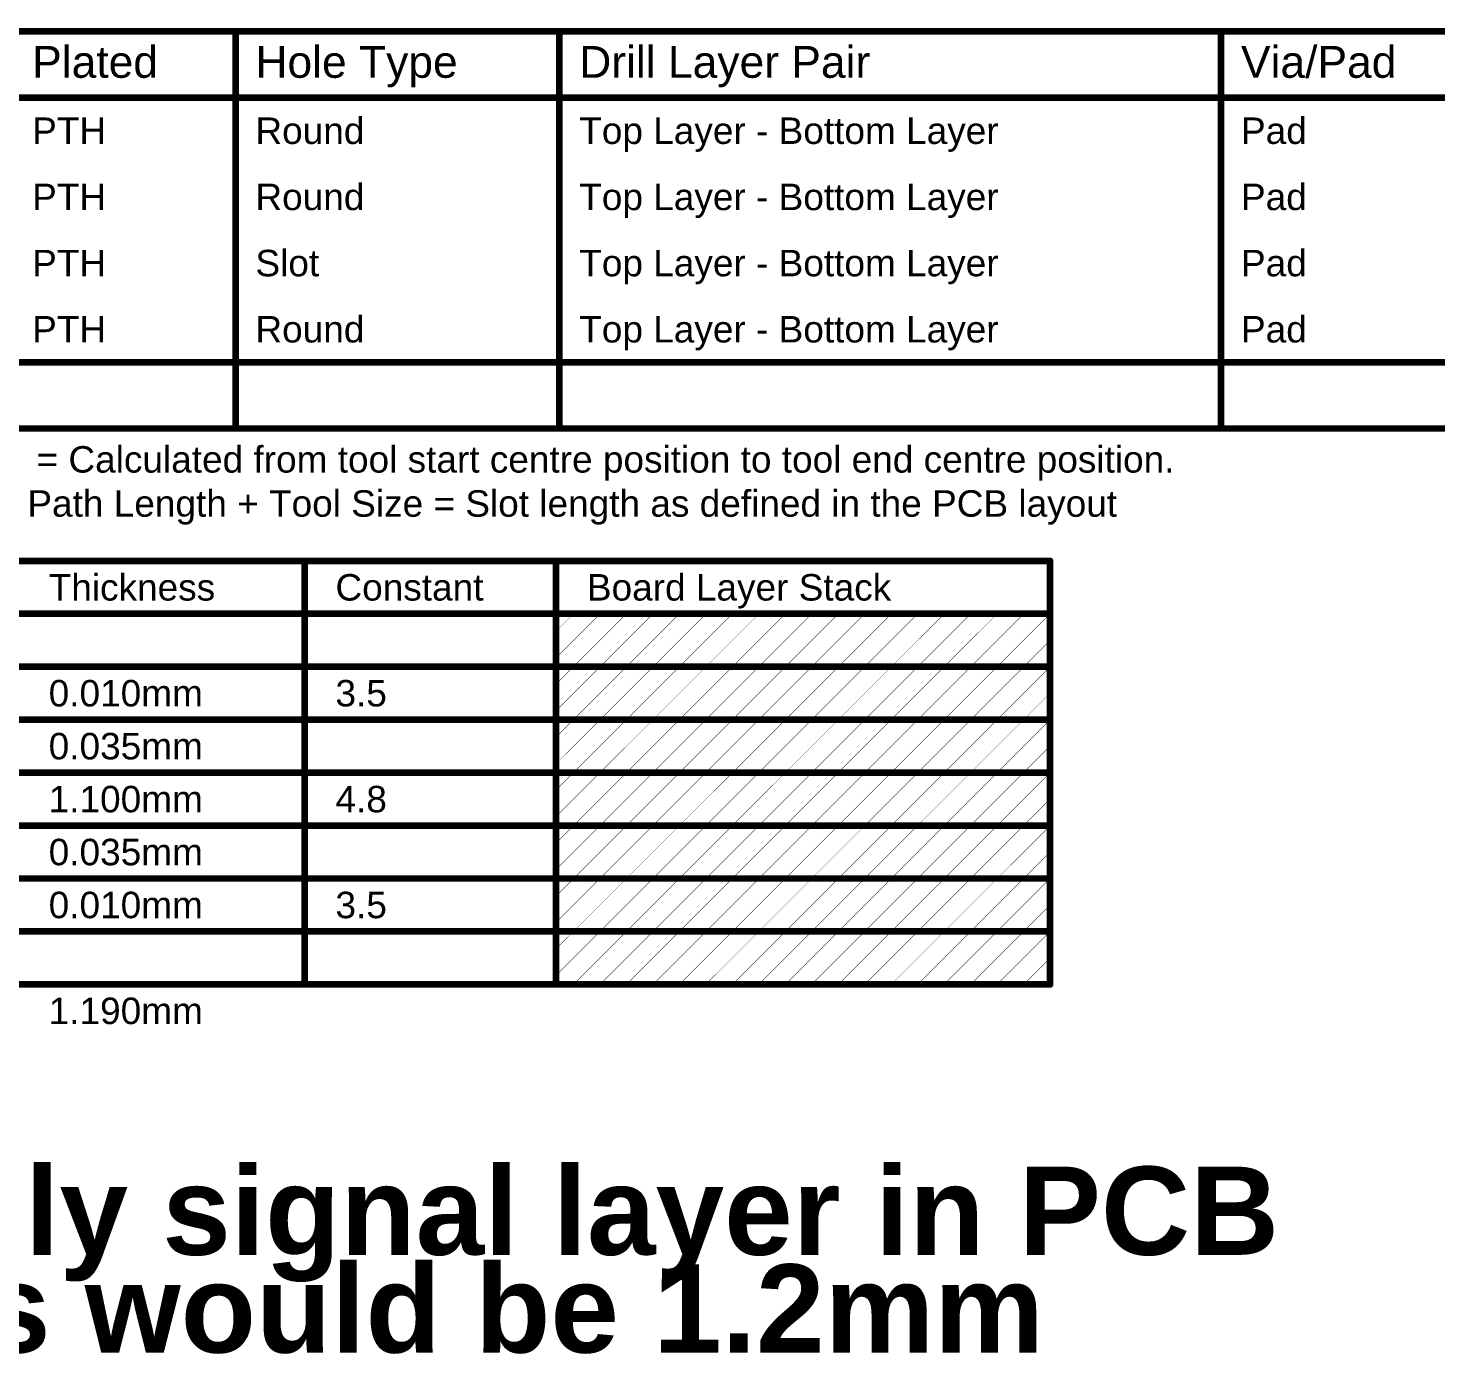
# Model space of a CAD drawing. Header units: inches. Extents: x 0 to 446, y -21 to 70.
# Drawn here: x 162 to 243, y -20.7 to 55.7 of the extents above; entities that cross this region are included whole.
import ezdxf

# ---------------------------------------------------------------- set-up
doc = ezdxf.new("R2010")
doc.units = ezdxf.units.IN
for name, color, linetype in [('Deimensions', 6, 'Continuous'), ('Drill Drawing', 1, 'Continuous'), ('Fabrication', 76, 'Continuous')]:
    doc.layers.add(name, color=color, linetype=linetype)
doc.styles.add('Arial', font='', dxfattribs={"height": 0.2})
doc.styles.add('Arial_Bold', font='', dxfattribs={"height": 0.2})
doc.styles.get('Arial').set_extended_font_data('Arial')
doc.styles.get('Arial_Bold').set_extended_font_data('Arial', bold=True)

msp = doc.modelspace()

# ---------------------------------------------------------------- linework, layer by layer
at = {"layer": 'Deimensions'}
for points, const_width in [([(201.025, 13.443, 1), (201.019, 13.443, 1)], 0.00635), ([(201.017, 13.443, 1), (201.02, 13.443, 1)], 0.00317), ([(201.023, 13.443, 1), (201.027, 13.443, 1)], 0.00317), ([(201.461, 13.253, 1), (201.455, 13.253, 1)], 0.00635), ([(201.453, 13.253, 1), (201.456, 13.253, 1)], 0.00317), ([(201.46, 13.253, 1), (201.463, 13.253, 1)], 0.00317), ([(201.941, 13.253, 1), (201.935, 13.253, 1)], 0.00635), ([(201.933, 13.253, 1), (201.936, 13.253, 1)], 0.00317), ([(201.94, 13.253, 1), (201.943, 13.253, 1)], 0.00317), ([(202.071, 13.443, 1), (202.064, 13.443, 1)], 0.00635), ([(202.063, 13.443, 1), (202.066, 13.443, 1)], 0.00317), ([(202.069, 13.443, 1), (202.072, 13.443, 1)], 0.00317), ([(198.85, 12.25, 1), (198.844, 12.25, 1)], 0.00635), ([(198.842, 12.25, 1), (198.845, 12.25, 1)], 0.00317), ([(198.848, 12.25, 1), (198.852, 12.25, 1)], 0.00317), ([(199.028, 12.675, 1), (199.021, 12.675, 1)], 0.00635), ([(199.02, 12.675, 1), (199.023, 12.675, 1)], 0.00317), ([(199.028, 12.637, 1), (199.021, 12.637, 1)], 0.00635), ([(199.02, 12.637, 1), (199.023, 12.637, 1)], 0.00317), ([(199.026, 12.675, 1), (199.029, 12.675, 1)], 0.00317), ([(199.026, 12.637, 1), (199.029, 12.637, 1)], 0.00317), ([(199.053, 12.637, 1), (199.047, 12.637, 1)], 0.00635), ([(199.045, 12.637, 1), (199.048, 12.637, 1)], 0.00317), ([(199.053, 12.212, 1), (199.047, 12.212, 1)], 0.00635), ([(199.045, 12.212, 1), (199.048, 12.212, 1)], 0.00317), ([(199.052, 12.637, 1), (199.055, 12.637, 1)], 0.00317), ([(199.052, 12.212, 1), (199.055, 12.212, 1)], 0.00317), ([(199.556, 12.276, 1), (199.55, 12.276, 1)], 0.00635), ([(199.548, 12.276, 1), (199.551, 12.276, 1)], 0.00317), ([(199.555, 12.276, 1), (199.558, 12.276, 1)], 0.00317), ([(201.842, 12.276, 1), (201.836, 12.276, 1)], 0.00635), ([(201.834, 12.276, 1), (201.837, 12.276, 1)], 0.00317), ([(201.841, 12.276, 1), (201.844, 12.276, 1)], 0.00317), ([(198.85, 12.104, 1), (198.844, 12.104, 1)], 0.00635), ([(198.842, 12.104, 1), (198.845, 12.104, 1)], 0.00317), ([(198.848, 12.104, 1), (198.852, 12.104, 1)], 0.00317), ([(199.683, 11.653, 1), (199.677, 11.653, 1)], 0.00635), ([(199.675, 11.653, 1), (199.678, 11.653, 1)], 0.00317), ([(199.682, 11.653, 1), (199.685, 11.653, 1)], 0.00317), ([(201.715, 11.868, 1), (201.709, 11.868, 1)], 0.00635), ([(201.707, 11.868, 1), (201.71, 11.868, 1)], 0.00317), ([(201.715, 11.653, 1), (201.709, 11.653, 1)], 0.00635), ([(201.715, 11.653, 1), (201.709, 11.653, 1)], 0.00635), ([(201.707, 11.653, 1), (201.71, 11.653, 1)], 0.00317), ([(201.707, 11.653, 1), (201.71, 11.653, 1)], 0.00317), ([(201.714, 11.868, 1), (201.717, 11.868, 1)], 0.00317), ([(201.714, 11.653, 1), (201.717, 11.653, 1)], 0.00317), ([(201.714, 11.653, 1), (201.717, 11.653, 1)], 0.00317), ([(198.489, 10.886, 1), (198.482, 10.886, 1)], 0.00635), ([(198.481, 10.886, 1), (198.484, 10.886, 1)], 0.00317), ([(198.489, 10.856, 1), (198.482, 10.856, 1)], 0.00635), ([(198.481, 10.856, 1), (198.484, 10.856, 1)], 0.00317), ([(198.487, 10.886, 1), (198.49, 10.886, 1)], 0.00317), ([(198.487, 10.856, 1), (198.49, 10.856, 1)], 0.00317), ([(198.61, 10.886, 1), (198.604, 10.886, 1)], 0.00635), ([(198.602, 10.886, 1), (198.605, 10.886, 1)], 0.00317), ([(198.609, 10.886, 1), (198.612, 10.886, 1)], 0.00317), ([(201.025, 11.335, 1), (201.019, 11.335, 1)], 0.00635), ([(201.017, 11.335, 1), (201.02, 11.335, 1)], 0.00317), ([(201.023, 11.335, 1), (201.027, 11.335, 1)], 0.00317), ([(201.842, 11.121, 1), (201.836, 11.121, 1)], 0.00635), ([(201.834, 11.121, 1), (201.837, 11.121, 1)], 0.00317), ([(201.841, 11.121, 1), (201.844, 11.121, 1)], 0.00317)]:
    msp.add_lwpolyline(points, format="xyb", close=True, dxfattribs=dict(at, const_width=const_width))
at = {"layer": 'Drill Drawing', "const_width": 0.381}
for points in [[(105.943, 55.463), (445.496, 55.463)], [(173.921, 32.603), (173.921, 55.463)], [(192.559, 32.603), (192.559, 55.463)], [(230.648, 32.603), (230.648, 55.463)], [(105.943, 51.653), (445.496, 51.653)], [(105.943, 36.413), (445.496, 36.413)], [(105.943, 32.603), (445.496, 32.603)]]:
    msp.add_lwpolyline(points, dxfattribs=at)
at = {"layer": 'Drill Drawing', "const_width": 0.191}
for points in [[(173.825, 55.463, 1), (174.016, 55.463, 1)], [(192.464, 55.463, 1), (192.655, 55.463, 1)], [(230.553, 55.463, 1), (230.743, 55.463, 1)], [(173.825, 32.603, 1), (174.016, 32.603, 1)], [(192.464, 32.603, 1), (192.655, 32.603, 1)], [(230.553, 32.603, 1), (230.743, 32.603, 1)]]:
    msp.add_lwpolyline(points, format="xyb", close=True, dxfattribs=at)
at = {"layer": 'Fabrication'}
for points, const_width in [([(105.52, 24.983), (220.806, 24.983)], 0.381), ([(177.892, 0.599), (177.892, 24.983)], 0.381), ([(192.366, 0.599), (192.366, 24.983)], 0.381), ([(220.806, 0.599), (220.806, 24.983)], 0.381), ([(105.52, 21.935), (220.806, 21.935)], 0.381), ([(192.366, 19.403), (194.898, 21.935)], 0.0254), ([(192.366, 20.927), (193.374, 21.935)], 0.0254), ([(193.374, 18.887), (196.422, 21.935)], 0.0254), ([(194.898, 18.887), (197.946, 21.935)], 0.0254), ([(196.422, 18.887), (199.47, 21.935)], 0.0254), ([(197.946, 18.887), (200.994, 21.935)], 0.0254), ([(199.47, 18.887), (202.518, 21.935)], 0.0254), ([(200.994, 18.887), (204.042, 21.935)], 0.0254), ([(202.518, 18.887), (205.566, 21.935)], 0.0254), ([(204.042, 18.887), (207.09, 21.935)], 0.0254), ([(205.566, 18.887), (208.614, 21.935)], 0.0254), ([(207.09, 18.887), (210.138, 21.935)], 0.0254), ([(208.614, 18.887), (211.662, 21.935)], 0.0254), ([(210.138, 18.887), (213.186, 21.935)], 0.0254), ([(211.662, 18.887), (214.71, 21.935)], 0.0254), ([(213.186, 18.887), (216.234, 21.935)], 0.0254), ([(214.71, 18.887), (217.758, 21.935)], 0.0254), ([(216.234, 18.887), (219.282, 21.935)], 0.0254), ([(217.758, 18.887), (220.806, 21.935)], 0.0254), ([(219.282, 18.887), (220.806, 20.411)], 0.0254), ([(161.386, 18.887), (177.892, 18.887)], 0.381), ([(177.892, 18.887), (192.366, 18.887)], 0.381), ([(192.366, 18.887), (220.806, 18.887)], 0.381), ([(192.366, 16.355), (194.898, 18.887)], 0.0254), ([(192.366, 17.879), (193.374, 18.887)], 0.0254), ([(193.374, 15.839), (196.422, 18.887)], 0.0254), ([(194.898, 15.839), (197.946, 18.887)], 0.0254), ([(196.422, 15.839), (199.47, 18.887)], 0.0254), ([(197.946, 15.839), (200.994, 18.887)], 0.0254), ([(199.47, 15.839), (202.518, 18.887)], 0.0254), ([(200.994, 15.839), (204.042, 18.887)], 0.0254), ([(202.518, 15.839), (205.566, 18.887)], 0.0254), ([(204.042, 15.839), (207.09, 18.887)], 0.0254), ([(205.566, 15.839), (208.614, 18.887)], 0.0254), ([(207.09, 15.839), (210.138, 18.887)], 0.0254), ([(208.614, 15.839), (211.662, 18.887)], 0.0254), ([(210.138, 15.839), (213.186, 18.887)], 0.0254), ([(211.662, 15.839), (214.71, 18.887)], 0.0254), ([(213.186, 15.839), (216.234, 18.887)], 0.0254), ([(214.71, 15.839), (217.758, 18.887)], 0.0254), ([(216.234, 15.839), (219.282, 18.887)], 0.0254), ([(217.758, 15.839), (220.806, 18.887)], 0.0254), ([(219.282, 15.839), (220.806, 17.363)], 0.0254), ([(161.386, 15.839), (177.892, 15.839)], 0.381), ([(177.892, 15.839), (192.366, 15.839)], 0.381), ([(192.366, 15.839), (220.806, 15.839)], 0.381), ([(192.366, 13.307), (194.898, 15.839)], 0.0254), ([(192.366, 14.831), (193.374, 15.839)], 0.0254), ([(193.374, 12.791), (196.422, 15.839)], 0.0254), ([(194.898, 12.791), (197.946, 15.839)], 0.0254), ([(196.422, 12.791), (199.47, 15.839)], 0.0254), ([(197.946, 12.791), (200.994, 15.839)], 0.0254), ([(199.47, 12.791), (202.518, 15.839)], 0.0254), ([(200.994, 12.791), (204.042, 15.839)], 0.0254), ([(202.518, 12.791), (205.566, 15.839)], 0.0254), ([(204.042, 12.791), (207.09, 15.839)], 0.0254), ([(205.566, 12.791), (208.614, 15.839)], 0.0254), ([(207.09, 12.791), (210.138, 15.839)], 0.0254), ([(208.614, 12.791), (211.662, 15.839)], 0.0254), ([(210.138, 12.791), (213.186, 15.839)], 0.0254), ([(211.662, 12.791), (214.71, 15.839)], 0.0254), ([(213.186, 12.791), (216.234, 15.839)], 0.0254), ([(214.71, 12.791), (217.758, 15.839)], 0.0254), ([(216.234, 12.791), (219.282, 15.839)], 0.0254), ([(217.758, 12.791), (220.806, 15.839)], 0.0254), ([(219.282, 12.791), (220.806, 14.315)], 0.0254), ([(161.386, 12.791), (177.892, 12.791)], 0.381), ([(177.892, 12.791), (192.366, 12.791)], 0.381), ([(192.366, 12.791), (220.806, 12.791)], 0.381), ([(192.366, 10.259), (194.898, 12.791)], 0.0254), ([(192.366, 11.783), (193.374, 12.791)], 0.0254), ([(193.374, 9.743), (196.422, 12.791)], 0.0254), ([(194.898, 9.743), (197.946, 12.791)], 0.0254), ([(196.422, 9.743), (199.47, 12.791)], 0.0254), ([(197.946, 9.743), (200.994, 12.791)], 0.0254), ([(199.47, 9.743), (202.518, 12.791)], 0.0254), ([(200.994, 9.743), (204.042, 12.791)], 0.0254), ([(202.518, 9.743), (205.566, 12.791)], 0.0254), ([(204.042, 9.743), (207.09, 12.791)], 0.0254), ([(205.566, 9.743), (208.614, 12.791)], 0.0254), ([(207.09, 9.743), (210.138, 12.791)], 0.0254), ([(208.614, 9.743), (211.662, 12.791)], 0.0254), ([(210.138, 9.743), (213.186, 12.791)], 0.0254), ([(211.662, 9.743), (214.71, 12.791)], 0.0254), ([(213.186, 9.743), (216.234, 12.791)], 0.0254), ([(214.71, 9.743), (217.758, 12.791)], 0.0254), ([(216.234, 9.743), (219.282, 12.791)], 0.0254), ([(217.758, 9.743), (220.806, 12.791)], 0.0254), ([(219.282, 9.743), (220.806, 11.267)], 0.0254), ([(161.386, 9.743), (177.892, 9.743)], 0.381), ([(177.892, 9.743), (192.366, 9.743)], 0.381), ([(192.366, 9.743), (220.806, 9.743)], 0.381), ([(192.366, 7.211), (194.898, 9.743)], 0.0254), ([(192.366, 8.735), (193.374, 9.743)], 0.0254), ([(193.374, 6.695), (196.422, 9.743)], 0.0254), ([(194.898, 6.695), (197.946, 9.743)], 0.0254), ([(196.422, 6.695), (199.47, 9.743)], 0.0254), ([(197.946, 6.695), (200.994, 9.743)], 0.0254), ([(199.47, 6.695), (202.518, 9.743)], 0.0254), ([(200.994, 6.695), (204.042, 9.743)], 0.0254), ([(202.518, 6.695), (205.566, 9.743)], 0.0254), ([(204.042, 6.695), (207.09, 9.743)], 0.0254), ([(205.566, 6.695), (208.614, 9.743)], 0.0254), ([(207.09, 6.695), (210.138, 9.743)], 0.0254), ([(208.614, 6.695), (211.662, 9.743)], 0.0254), ([(210.138, 6.695), (213.186, 9.743)], 0.0254), ([(211.662, 6.695), (214.71, 9.743)], 0.0254), ([(213.186, 6.695), (216.234, 9.743)], 0.0254), ([(214.71, 6.695), (217.758, 9.743)], 0.0254), ([(216.234, 6.695), (219.282, 9.743)], 0.0254), ([(217.758, 6.695), (220.806, 9.743)], 0.0254), ([(219.282, 6.695), (220.806, 8.219)], 0.0254), ([(161.386, 6.695), (177.892, 6.695)], 0.381), ([(177.892, 6.695), (192.366, 6.695)], 0.381), ([(192.366, 6.695), (220.806, 6.695)], 0.381), ([(192.366, 4.163), (194.898, 6.695)], 0.0254), ([(192.366, 5.687), (193.374, 6.695)], 0.0254), ([(193.374, 3.647), (196.422, 6.695)], 0.0254), ([(194.898, 3.647), (197.946, 6.695)], 0.0254), ([(196.422, 3.647), (199.47, 6.695)], 0.0254), ([(197.946, 3.647), (200.994, 6.695)], 0.0254), ([(199.47, 3.647), (202.518, 6.695)], 0.0254), ([(200.994, 3.647), (204.042, 6.695)], 0.0254), ([(202.518, 3.647), (205.566, 6.695)], 0.0254), ([(204.042, 3.647), (207.09, 6.695)], 0.0254), ([(205.566, 3.647), (208.614, 6.695)], 0.0254), ([(207.09, 3.647), (210.138, 6.695)], 0.0254), ([(208.614, 3.647), (211.662, 6.695)], 0.0254), ([(210.138, 3.647), (213.186, 6.695)], 0.0254), ([(211.662, 3.647), (214.71, 6.695)], 0.0254), ([(213.186, 3.647), (216.234, 6.695)], 0.0254), ([(214.71, 3.647), (217.758, 6.695)], 0.0254), ([(216.234, 3.647), (219.282, 6.695)], 0.0254), ([(217.758, 3.647), (220.806, 6.695)], 0.0254), ([(219.282, 3.647), (220.806, 5.171)], 0.0254), ([(161.386, 3.647), (177.892, 3.647)], 0.381), ([(177.892, 3.647), (192.366, 3.647)], 0.381), ([(192.366, 3.647), (220.806, 3.647)], 0.381), ([(192.366, 1.115), (194.898, 3.647)], 0.0254), ([(192.366, 2.639), (193.374, 3.647)], 0.0254), ([(193.374, 0.599), (196.422, 3.647)], 0.0254), ([(194.898, 0.599), (197.946, 3.647)], 0.0254), ([(196.422, 0.599), (199.47, 3.647)], 0.0254), ([(197.946, 0.599), (200.994, 3.647)], 0.0254), ([(199.47, 0.599), (202.518, 3.647)], 0.0254), ([(200.994, 0.599), (204.042, 3.647)], 0.0254), ([(202.518, 0.599), (205.566, 3.647)], 0.0254), ([(204.042, 0.599), (207.09, 3.647)], 0.0254), ([(205.566, 0.599), (208.614, 3.647)], 0.0254), ([(207.09, 0.599), (210.138, 3.647)], 0.0254), ([(208.614, 0.599), (211.662, 3.647)], 0.0254), ([(210.138, 0.599), (213.186, 3.647)], 0.0254), ([(211.662, 0.599), (214.71, 3.647)], 0.0254), ([(213.186, 0.599), (216.234, 3.647)], 0.0254), ([(214.71, 0.599), (217.758, 3.647)], 0.0254), ([(216.234, 0.599), (219.282, 3.647)], 0.0254), ([(217.758, 0.599), (220.806, 3.647)], 0.0254), ([(219.282, 0.599), (220.806, 2.123)], 0.0254), ([(161.386, 0.599), (177.892, 0.599)], 0.381), ([(177.892, 0.599), (192.366, 0.599)], 0.381), ([(192.366, 0.599), (220.806, 0.599)], 0.381)]:
    msp.add_lwpolyline(points, dxfattribs=dict(at, const_width=const_width))
for points, const_width in [([(177.796, 24.983, 1), (177.987, 24.983, 1)], 0.191), ([(192.271, 24.983, 1), (192.461, 24.983, 1)], 0.191), ([(220.711, 24.983, 1), (220.901, 24.983, 1)], 0.191), ([(220.711, 24.983, 1), (220.901, 24.983, 1)], 0.191), ([(193.368, 21.935, 1), (193.38, 21.935, 1)], 0.0127), ([(194.892, 21.935, 1), (194.904, 21.935, 1)], 0.0127), ([(196.416, 21.935, 1), (196.428, 21.935, 1)], 0.0127), ([(197.94, 21.935, 1), (197.952, 21.935, 1)], 0.0127), ([(199.464, 21.935, 1), (199.476, 21.935, 1)], 0.0127), ([(200.988, 21.935, 1), (201, 21.935, 1)], 0.0127), ([(202.512, 21.935, 1), (202.524, 21.935, 1)], 0.0127), ([(204.036, 21.935, 1), (204.048, 21.935, 1)], 0.0127), ([(205.56, 21.935, 1), (205.572, 21.935, 1)], 0.0127), ([(207.084, 21.935, 1), (207.096, 21.935, 1)], 0.0127), ([(208.608, 21.935, 1), (208.62, 21.935, 1)], 0.0127), ([(210.132, 21.935, 1), (210.144, 21.935, 1)], 0.0127), ([(211.656, 21.935, 1), (211.668, 21.935, 1)], 0.0127), ([(213.18, 21.935, 1), (213.192, 21.935, 1)], 0.0127), ([(214.704, 21.935, 1), (214.716, 21.935, 1)], 0.0127), ([(216.228, 21.935, 1), (216.24, 21.935, 1)], 0.0127), ([(217.752, 21.935, 1), (217.764, 21.935, 1)], 0.0127), ([(219.276, 21.935, 1), (219.288, 21.935, 1)], 0.0127), ([(220.711, 21.935, 1), (220.901, 21.935, 1)], 0.191), ([(220.8, 21.935, 1), (220.812, 21.935, 1)], 0.0127), ([(192.36, 20.927, 1), (192.372, 20.927, 1)], 0.0127), ([(220.8, 20.411, 1), (220.812, 20.411, 1)], 0.0127), ([(177.796, 18.887, 1), (177.987, 18.887, 1)], 0.191), ([(177.796, 18.887, 1), (177.987, 18.887, 1)], 0.191), ([(192.271, 18.887, 1), (192.461, 18.887, 1)], 0.191), ([(192.271, 18.887, 1), (192.461, 18.887, 1)], 0.191), ([(192.36, 19.403, 1), (192.372, 19.403, 1)], 0.0127), ([(193.368, 18.887, 1), (193.38, 18.887, 1)], 0.0127), ([(193.368, 18.887, 1), (193.38, 18.887, 1)], 0.0127), ([(194.892, 18.887, 1), (194.904, 18.887, 1)], 0.0127), ([(194.892, 18.887, 1), (194.904, 18.887, 1)], 0.0127), ([(196.416, 18.887, 1), (196.428, 18.887, 1)], 0.0127), ([(196.416, 18.887, 1), (196.428, 18.887, 1)], 0.0127), ([(197.94, 18.887, 1), (197.952, 18.887, 1)], 0.0127), ([(197.94, 18.887, 1), (197.952, 18.887, 1)], 0.0127), ([(199.464, 18.887, 1), (199.476, 18.887, 1)], 0.0127), ([(199.464, 18.887, 1), (199.476, 18.887, 1)], 0.0127), ([(200.988, 18.887, 1), (201, 18.887, 1)], 0.0127), ([(200.988, 18.887, 1), (201, 18.887, 1)], 0.0127), ([(202.512, 18.887, 1), (202.524, 18.887, 1)], 0.0127), ([(202.512, 18.887, 1), (202.524, 18.887, 1)], 0.0127), ([(204.036, 18.887, 1), (204.048, 18.887, 1)], 0.0127), ([(204.036, 18.887, 1), (204.048, 18.887, 1)], 0.0127), ([(205.56, 18.887, 1), (205.572, 18.887, 1)], 0.0127), ([(205.56, 18.887, 1), (205.572, 18.887, 1)], 0.0127), ([(207.084, 18.887, 1), (207.096, 18.887, 1)], 0.0127), ([(207.084, 18.887, 1), (207.096, 18.887, 1)], 0.0127), ([(208.608, 18.887, 1), (208.62, 18.887, 1)], 0.0127), ([(208.608, 18.887, 1), (208.62, 18.887, 1)], 0.0127), ([(210.132, 18.887, 1), (210.144, 18.887, 1)], 0.0127), ([(210.132, 18.887, 1), (210.144, 18.887, 1)], 0.0127), ([(211.656, 18.887, 1), (211.668, 18.887, 1)], 0.0127), ([(211.656, 18.887, 1), (211.668, 18.887, 1)], 0.0127), ([(213.18, 18.887, 1), (213.192, 18.887, 1)], 0.0127), ([(213.18, 18.887, 1), (213.192, 18.887, 1)], 0.0127), ([(214.704, 18.887, 1), (214.716, 18.887, 1)], 0.0127), ([(214.704, 18.887, 1), (214.716, 18.887, 1)], 0.0127), ([(216.228, 18.887, 1), (216.24, 18.887, 1)], 0.0127), ([(216.228, 18.887, 1), (216.24, 18.887, 1)], 0.0127), ([(217.752, 18.887, 1), (217.764, 18.887, 1)], 0.0127), ([(217.752, 18.887, 1), (217.764, 18.887, 1)], 0.0127), ([(219.276, 18.887, 1), (219.288, 18.887, 1)], 0.0127), ([(219.276, 18.887, 1), (219.288, 18.887, 1)], 0.0127), ([(220.711, 18.887, 1), (220.901, 18.887, 1)], 0.191), ([(220.8, 18.887, 1), (220.812, 18.887, 1)], 0.0127), ([(192.36, 17.879, 1), (192.372, 17.879, 1)], 0.0127), ([(220.8, 17.363, 1), (220.812, 17.363, 1)], 0.0127), ([(192.36, 16.355, 1), (192.372, 16.355, 1)], 0.0127), ([(177.796, 15.839, 1), (177.987, 15.839, 1)], 0.191), ([(177.796, 15.839, 1), (177.987, 15.839, 1)], 0.191), ([(192.271, 15.839, 1), (192.461, 15.839, 1)], 0.191), ([(192.271, 15.839, 1), (192.461, 15.839, 1)], 0.191), ([(193.368, 15.839, 1), (193.38, 15.839, 1)], 0.0127), ([(193.368, 15.839, 1), (193.38, 15.839, 1)], 0.0127), ([(194.892, 15.839, 1), (194.904, 15.839, 1)], 0.0127), ([(194.892, 15.839, 1), (194.904, 15.839, 1)], 0.0127), ([(196.416, 15.839, 1), (196.428, 15.839, 1)], 0.0127), ([(196.416, 15.839, 1), (196.428, 15.839, 1)], 0.0127), ([(197.94, 15.839, 1), (197.952, 15.839, 1)], 0.0127), ([(197.94, 15.839, 1), (197.952, 15.839, 1)], 0.0127), ([(199.464, 15.839, 1), (199.476, 15.839, 1)], 0.0127), ([(199.464, 15.839, 1), (199.476, 15.839, 1)], 0.0127), ([(200.988, 15.839, 1), (201, 15.839, 1)], 0.0127), ([(200.988, 15.839, 1), (201, 15.839, 1)], 0.0127), ([(202.512, 15.839, 1), (202.524, 15.839, 1)], 0.0127), ([(202.512, 15.839, 1), (202.524, 15.839, 1)], 0.0127), ([(204.036, 15.839, 1), (204.048, 15.839, 1)], 0.0127), ([(204.036, 15.839, 1), (204.048, 15.839, 1)], 0.0127), ([(205.56, 15.839, 1), (205.572, 15.839, 1)], 0.0127), ([(205.56, 15.839, 1), (205.572, 15.839, 1)], 0.0127), ([(207.084, 15.839, 1), (207.096, 15.839, 1)], 0.0127), ([(207.084, 15.839, 1), (207.096, 15.839, 1)], 0.0127), ([(208.608, 15.839, 1), (208.62, 15.839, 1)], 0.0127), ([(208.608, 15.839, 1), (208.62, 15.839, 1)], 0.0127), ([(210.132, 15.839, 1), (210.144, 15.839, 1)], 0.0127), ([(210.132, 15.839, 1), (210.144, 15.839, 1)], 0.0127), ([(211.656, 15.839, 1), (211.668, 15.839, 1)], 0.0127), ([(211.656, 15.839, 1), (211.668, 15.839, 1)], 0.0127), ([(213.18, 15.839, 1), (213.192, 15.839, 1)], 0.0127), ([(213.18, 15.839, 1), (213.192, 15.839, 1)], 0.0127), ([(214.704, 15.839, 1), (214.716, 15.839, 1)], 0.0127), ([(214.704, 15.839, 1), (214.716, 15.839, 1)], 0.0127), ([(216.228, 15.839, 1), (216.24, 15.839, 1)], 0.0127), ([(216.228, 15.839, 1), (216.24, 15.839, 1)], 0.0127), ([(217.752, 15.839, 1), (217.764, 15.839, 1)], 0.0127), ([(217.752, 15.839, 1), (217.764, 15.839, 1)], 0.0127), ([(219.276, 15.839, 1), (219.288, 15.839, 1)], 0.0127), ([(219.276, 15.839, 1), (219.288, 15.839, 1)], 0.0127), ([(220.711, 15.839, 1), (220.901, 15.839, 1)], 0.191), ([(220.8, 15.839, 1), (220.812, 15.839, 1)], 0.0127), ([(192.36, 14.831, 1), (192.372, 14.831, 1)], 0.0127), ([(220.8, 14.315, 1), (220.812, 14.315, 1)], 0.0127), ([(177.796, 12.791, 1), (177.987, 12.791, 1)], 0.191), ([(177.796, 12.791, 1), (177.987, 12.791, 1)], 0.191), ([(192.271, 12.791, 1), (192.461, 12.791, 1)], 0.191), ([(192.271, 12.791, 1), (192.461, 12.791, 1)], 0.191), ([(192.36, 13.307, 1), (192.372, 13.307, 1)], 0.0127), ([(220.711, 12.791, 1), (220.901, 12.791, 1)], 0.191), ([(193.368, 12.791, 1), (193.38, 12.791, 1)], 0.0127), ([(193.368, 12.791, 1), (193.38, 12.791, 1)], 0.0127), ([(194.892, 12.791, 1), (194.904, 12.791, 1)], 0.0127), ([(194.892, 12.791, 1), (194.904, 12.791, 1)], 0.0127), ([(196.416, 12.791, 1), (196.428, 12.791, 1)], 0.0127), ([(196.416, 12.791, 1), (196.428, 12.791, 1)], 0.0127), ([(197.94, 12.791, 1), (197.952, 12.791, 1)], 0.0127), ([(197.94, 12.791, 1), (197.952, 12.791, 1)], 0.0127), ([(199.464, 12.791, 1), (199.476, 12.791, 1)], 0.0127), ([(199.464, 12.791, 1), (199.476, 12.791, 1)], 0.0127), ([(200.988, 12.791, 1), (201, 12.791, 1)], 0.0127), ([(200.988, 12.791, 1), (201, 12.791, 1)], 0.0127), ([(202.512, 12.791, 1), (202.524, 12.791, 1)], 0.0127), ([(202.512, 12.791, 1), (202.524, 12.791, 1)], 0.0127), ([(204.036, 12.791, 1), (204.048, 12.791, 1)], 0.0127), ([(204.036, 12.791, 1), (204.048, 12.791, 1)], 0.0127), ([(205.56, 12.791, 1), (205.572, 12.791, 1)], 0.0127), ([(205.56, 12.791, 1), (205.572, 12.791, 1)], 0.0127), ([(207.084, 12.791, 1), (207.096, 12.791, 1)], 0.0127), ([(207.084, 12.791, 1), (207.096, 12.791, 1)], 0.0127), ([(208.608, 12.791, 1), (208.62, 12.791, 1)], 0.0127), ([(208.608, 12.791, 1), (208.62, 12.791, 1)], 0.0127), ([(210.132, 12.791, 1), (210.144, 12.791, 1)], 0.0127), ([(210.132, 12.791, 1), (210.144, 12.791, 1)], 0.0127), ([(211.656, 12.791, 1), (211.668, 12.791, 1)], 0.0127), ([(211.656, 12.791, 1), (211.668, 12.791, 1)], 0.0127), ([(213.18, 12.791, 1), (213.192, 12.791, 1)], 0.0127), ([(213.18, 12.791, 1), (213.192, 12.791, 1)], 0.0127), ([(214.704, 12.791, 1), (214.716, 12.791, 1)], 0.0127), ([(214.704, 12.791, 1), (214.716, 12.791, 1)], 0.0127), ([(216.228, 12.791, 1), (216.24, 12.791, 1)], 0.0127), ([(216.228, 12.791, 1), (216.24, 12.791, 1)], 0.0127), ([(217.752, 12.791, 1), (217.764, 12.791, 1)], 0.0127), ([(217.752, 12.791, 1), (217.764, 12.791, 1)], 0.0127), ([(219.276, 12.791, 1), (219.288, 12.791, 1)], 0.0127), ([(219.276, 12.791, 1), (219.288, 12.791, 1)], 0.0127), ([(220.8, 12.791, 1), (220.812, 12.791, 1)], 0.0127), ([(192.36, 11.783, 1), (192.372, 11.783, 1)], 0.0127), ([(220.8, 11.267, 1), (220.812, 11.267, 1)], 0.0127), ([(177.796, 9.743, 1), (177.987, 9.743, 1)], 0.191), ([(177.796, 9.743, 1), (177.987, 9.743, 1)], 0.191), ([(192.271, 9.743, 1), (192.461, 9.743, 1)], 0.191), ([(192.271, 9.743, 1), (192.461, 9.743, 1)], 0.191), ([(192.36, 10.259, 1), (192.372, 10.259, 1)], 0.0127), ([(193.368, 9.743, 1), (193.38, 9.743, 1)], 0.0127), ([(193.368, 9.743, 1), (193.38, 9.743, 1)], 0.0127), ([(194.892, 9.743, 1), (194.904, 9.743, 1)], 0.0127), ([(194.892, 9.743, 1), (194.904, 9.743, 1)], 0.0127), ([(196.416, 9.743, 1), (196.428, 9.743, 1)], 0.0127), ([(196.416, 9.743, 1), (196.428, 9.743, 1)], 0.0127), ([(197.94, 9.743, 1), (197.952, 9.743, 1)], 0.0127), ([(197.94, 9.743, 1), (197.952, 9.743, 1)], 0.0127), ([(199.464, 9.743, 1), (199.476, 9.743, 1)], 0.0127), ([(199.464, 9.743, 1), (199.476, 9.743, 1)], 0.0127), ([(200.988, 9.743, 1), (201, 9.743, 1)], 0.0127), ([(200.988, 9.743, 1), (201, 9.743, 1)], 0.0127), ([(202.512, 9.743, 1), (202.524, 9.743, 1)], 0.0127), ([(202.512, 9.743, 1), (202.524, 9.743, 1)], 0.0127), ([(204.036, 9.743, 1), (204.048, 9.743, 1)], 0.0127), ([(204.036, 9.743, 1), (204.048, 9.743, 1)], 0.0127), ([(205.56, 9.743, 1), (205.572, 9.743, 1)], 0.0127), ([(205.56, 9.743, 1), (205.572, 9.743, 1)], 0.0127), ([(207.084, 9.743, 1), (207.096, 9.743, 1)], 0.0127), ([(207.084, 9.743, 1), (207.096, 9.743, 1)], 0.0127), ([(208.608, 9.743, 1), (208.62, 9.743, 1)], 0.0127), ([(208.608, 9.743, 1), (208.62, 9.743, 1)], 0.0127), ([(210.132, 9.743, 1), (210.144, 9.743, 1)], 0.0127), ([(210.132, 9.743, 1), (210.144, 9.743, 1)], 0.0127), ([(211.656, 9.743, 1), (211.668, 9.743, 1)], 0.0127), ([(211.656, 9.743, 1), (211.668, 9.743, 1)], 0.0127), ([(213.18, 9.743, 1), (213.192, 9.743, 1)], 0.0127), ([(213.18, 9.743, 1), (213.192, 9.743, 1)], 0.0127), ([(214.704, 9.743, 1), (214.716, 9.743, 1)], 0.0127), ([(214.704, 9.743, 1), (214.716, 9.743, 1)], 0.0127), ([(216.228, 9.743, 1), (216.24, 9.743, 1)], 0.0127), ([(216.228, 9.743, 1), (216.24, 9.743, 1)], 0.0127), ([(217.752, 9.743, 1), (217.764, 9.743, 1)], 0.0127), ([(217.752, 9.743, 1), (217.764, 9.743, 1)], 0.0127), ([(219.276, 9.743, 1), (219.288, 9.743, 1)], 0.0127), ([(219.276, 9.743, 1), (219.288, 9.743, 1)], 0.0127), ([(220.711, 9.743, 1), (220.901, 9.743, 1)], 0.191), ([(220.8, 9.743, 1), (220.812, 9.743, 1)], 0.0127), ([(192.36, 8.735, 1), (192.372, 8.735, 1)], 0.0127), ([(220.8, 8.219, 1), (220.812, 8.219, 1)], 0.0127), ([(177.796, 6.695, 1), (177.987, 6.695, 1)], 0.191), ([(177.796, 6.695, 1), (177.987, 6.695, 1)], 0.191), ([(192.271, 6.695, 1), (192.461, 6.695, 1)], 0.191), ([(192.271, 6.695, 1), (192.461, 6.695, 1)], 0.191), ([(192.36, 7.211, 1), (192.372, 7.211, 1)], 0.0127), ([(193.368, 6.695, 1), (193.38, 6.695, 1)], 0.0127), ([(193.368, 6.695, 1), (193.38, 6.695, 1)], 0.0127), ([(194.892, 6.695, 1), (194.904, 6.695, 1)], 0.0127), ([(194.892, 6.695, 1), (194.904, 6.695, 1)], 0.0127), ([(196.416, 6.695, 1), (196.428, 6.695, 1)], 0.0127), ([(196.416, 6.695, 1), (196.428, 6.695, 1)], 0.0127), ([(197.94, 6.695, 1), (197.952, 6.695, 1)], 0.0127), ([(197.94, 6.695, 1), (197.952, 6.695, 1)], 0.0127), ([(199.464, 6.695, 1), (199.476, 6.695, 1)], 0.0127), ([(199.464, 6.695, 1), (199.476, 6.695, 1)], 0.0127), ([(200.988, 6.695, 1), (201, 6.695, 1)], 0.0127), ([(200.988, 6.695, 1), (201, 6.695, 1)], 0.0127), ([(202.512, 6.695, 1), (202.524, 6.695, 1)], 0.0127), ([(202.512, 6.695, 1), (202.524, 6.695, 1)], 0.0127), ([(204.036, 6.695, 1), (204.048, 6.695, 1)], 0.0127), ([(204.036, 6.695, 1), (204.048, 6.695, 1)], 0.0127), ([(205.56, 6.695, 1), (205.572, 6.695, 1)], 0.0127), ([(205.56, 6.695, 1), (205.572, 6.695, 1)], 0.0127), ([(207.084, 6.695, 1), (207.096, 6.695, 1)], 0.0127), ([(207.084, 6.695, 1), (207.096, 6.695, 1)], 0.0127), ([(208.608, 6.695, 1), (208.62, 6.695, 1)], 0.0127), ([(208.608, 6.695, 1), (208.62, 6.695, 1)], 0.0127), ([(210.132, 6.695, 1), (210.144, 6.695, 1)], 0.0127), ([(210.132, 6.695, 1), (210.144, 6.695, 1)], 0.0127), ([(211.656, 6.695, 1), (211.668, 6.695, 1)], 0.0127), ([(211.656, 6.695, 1), (211.668, 6.695, 1)], 0.0127), ([(213.18, 6.695, 1), (213.192, 6.695, 1)], 0.0127), ([(213.18, 6.695, 1), (213.192, 6.695, 1)], 0.0127), ([(214.704, 6.695, 1), (214.716, 6.695, 1)], 0.0127), ([(214.704, 6.695, 1), (214.716, 6.695, 1)], 0.0127), ([(216.228, 6.695, 1), (216.24, 6.695, 1)], 0.0127), ([(216.228, 6.695, 1), (216.24, 6.695, 1)], 0.0127), ([(217.752, 6.695, 1), (217.764, 6.695, 1)], 0.0127), ([(217.752, 6.695, 1), (217.764, 6.695, 1)], 0.0127), ([(219.276, 6.695, 1), (219.288, 6.695, 1)], 0.0127), ([(219.276, 6.695, 1), (219.288, 6.695, 1)], 0.0127), ([(220.711, 6.695, 1), (220.901, 6.695, 1)], 0.191), ([(220.8, 6.695, 1), (220.812, 6.695, 1)], 0.0127), ([(192.36, 5.687, 1), (192.372, 5.687, 1)], 0.0127), ([(220.8, 5.171, 1), (220.812, 5.171, 1)], 0.0127), ([(192.36, 4.163, 1), (192.372, 4.163, 1)], 0.0127), ([(177.796, 3.647, 1), (177.987, 3.647, 1)], 0.191), ([(177.796, 3.647, 1), (177.987, 3.647, 1)], 0.191), ([(192.271, 3.647, 1), (192.461, 3.647, 1)], 0.191), ([(192.271, 3.647, 1), (192.461, 3.647, 1)], 0.191), ([(193.368, 3.647, 1), (193.38, 3.647, 1)], 0.0127), ([(193.368, 3.647, 1), (193.38, 3.647, 1)], 0.0127), ([(194.892, 3.647, 1), (194.904, 3.647, 1)], 0.0127), ([(194.892, 3.647, 1), (194.904, 3.647, 1)], 0.0127), ([(196.416, 3.647, 1), (196.428, 3.647, 1)], 0.0127), ([(196.416, 3.647, 1), (196.428, 3.647, 1)], 0.0127), ([(197.94, 3.647, 1), (197.952, 3.647, 1)], 0.0127), ([(197.94, 3.647, 1), (197.952, 3.647, 1)], 0.0127), ([(199.464, 3.647, 1), (199.476, 3.647, 1)], 0.0127), ([(199.464, 3.647, 1), (199.476, 3.647, 1)], 0.0127), ([(200.988, 3.647, 1), (201, 3.647, 1)], 0.0127), ([(200.988, 3.647, 1), (201, 3.647, 1)], 0.0127), ([(202.512, 3.647, 1), (202.524, 3.647, 1)], 0.0127), ([(202.512, 3.647, 1), (202.524, 3.647, 1)], 0.0127), ([(204.036, 3.647, 1), (204.048, 3.647, 1)], 0.0127), ([(204.036, 3.647, 1), (204.048, 3.647, 1)], 0.0127), ([(205.56, 3.647, 1), (205.572, 3.647, 1)], 0.0127), ([(205.56, 3.647, 1), (205.572, 3.647, 1)], 0.0127), ([(207.084, 3.647, 1), (207.096, 3.647, 1)], 0.0127), ([(207.084, 3.647, 1), (207.096, 3.647, 1)], 0.0127), ([(208.608, 3.647, 1), (208.62, 3.647, 1)], 0.0127), ([(208.608, 3.647, 1), (208.62, 3.647, 1)], 0.0127), ([(210.132, 3.647, 1), (210.144, 3.647, 1)], 0.0127), ([(210.132, 3.647, 1), (210.144, 3.647, 1)], 0.0127), ([(211.656, 3.647, 1), (211.668, 3.647, 1)], 0.0127), ([(211.656, 3.647, 1), (211.668, 3.647, 1)], 0.0127), ([(213.18, 3.647, 1), (213.192, 3.647, 1)], 0.0127), ([(213.18, 3.647, 1), (213.192, 3.647, 1)], 0.0127), ([(214.704, 3.647, 1), (214.716, 3.647, 1)], 0.0127), ([(214.704, 3.647, 1), (214.716, 3.647, 1)], 0.0127), ([(216.228, 3.647, 1), (216.24, 3.647, 1)], 0.0127), ([(216.228, 3.647, 1), (216.24, 3.647, 1)], 0.0127), ([(217.752, 3.647, 1), (217.764, 3.647, 1)], 0.0127), ([(217.752, 3.647, 1), (217.764, 3.647, 1)], 0.0127), ([(219.276, 3.647, 1), (219.288, 3.647, 1)], 0.0127), ([(219.276, 3.647, 1), (219.288, 3.647, 1)], 0.0127), ([(220.711, 3.647, 1), (220.901, 3.647, 1)], 0.191), ([(220.8, 3.647, 1), (220.812, 3.647, 1)], 0.0127), ([(192.36, 2.639, 1), (192.372, 2.639, 1)], 0.0127), ([(220.8, 2.123, 1), (220.812, 2.123, 1)], 0.0127), ([(192.36, 1.115, 1), (192.372, 1.115, 1)], 0.0127), ([(177.796, 0.599, 1), (177.987, 0.599, 1)], 0.191), ([(177.796, 0.599, 1), (177.987, 0.599, 1)], 0.191), ([(177.796, 0.599, 1), (177.987, 0.599, 1)], 0.191), ([(192.271, 0.599, 1), (192.461, 0.599, 1)], 0.191), ([(192.271, 0.599, 1), (192.461, 0.599, 1)], 0.191), ([(192.271, 0.599, 1), (192.461, 0.599, 1)], 0.191), ([(193.368, 0.599, 1), (193.38, 0.599, 1)], 0.0127), ([(194.892, 0.599, 1), (194.904, 0.599, 1)], 0.0127), ([(196.416, 0.599, 1), (196.428, 0.599, 1)], 0.0127), ([(197.94, 0.599, 1), (197.952, 0.599, 1)], 0.0127), ([(199.464, 0.599, 1), (199.476, 0.599, 1)], 0.0127), ([(200.988, 0.599, 1), (201, 0.599, 1)], 0.0127), ([(202.512, 0.599, 1), (202.524, 0.599, 1)], 0.0127), ([(204.036, 0.599, 1), (204.048, 0.599, 1)], 0.0127), ([(205.56, 0.599, 1), (205.572, 0.599, 1)], 0.0127), ([(207.084, 0.599, 1), (207.096, 0.599, 1)], 0.0127), ([(208.608, 0.599, 1), (208.62, 0.599, 1)], 0.0127), ([(210.132, 0.599, 1), (210.144, 0.599, 1)], 0.0127), ([(211.656, 0.599, 1), (211.668, 0.599, 1)], 0.0127), ([(213.18, 0.599, 1), (213.192, 0.599, 1)], 0.0127), ([(214.704, 0.599, 1), (214.716, 0.599, 1)], 0.0127), ([(216.228, 0.599, 1), (216.24, 0.599, 1)], 0.0127), ([(217.752, 0.599, 1), (217.764, 0.599, 1)], 0.0127), ([(219.276, 0.599, 1), (219.288, 0.599, 1)], 0.0127), ([(220.711, 0.599, 1), (220.901, 0.599, 1)], 0.191), ([(220.711, 0.599, 1), (220.901, 0.599, 1)], 0.191)]:
    msp.add_lwpolyline(points, format="xyb", close=True, dxfattribs=dict(at, const_width=const_width))

# ---------------------------------------------------------------- texts
at = {"layer": 'Drill Drawing', "style": 'Arial'}
for s, height, p in [('Plated', 1.8288, (162.214, 52.796)), ('Hole Type', 1.8288, (175.064, 52.796)), ('Drill Layer Pair', 1.8288, (193.702, 52.796)), ('Via/Pad', 1.8288, (231.791, 52.796)), ('PTH', 1.524, (162.214, 48.986)), ('Round', 1.524, (175.064, 48.986)), ('Top Layer - Bottom Layer', 1.524, (193.702, 48.986)), ('Pad', 1.524, (231.791, 48.986)), ('PTH', 1.524, (162.214, 45.176)), ('Round', 1.524, (175.064, 45.176)), ('Top Layer - Bottom Layer', 1.524, (193.702, 45.176)), ('Pad', 1.524, (231.791, 45.176)), ('Slot', 1.524, (175.064, 41.366)), ('Pad', 1.524, (231.791, 41.366)), ('PTH', 1.524, (162.214, 41.366)), ('Top Layer - Bottom Layer', 1.524, (193.702, 41.366)), ('PTH', 1.524, (162.214, 37.556)), ('Round', 1.524, (175.064, 37.556)), ('Top Layer - Bottom Layer', 1.524, (193.702, 37.556)), ('Pad', 1.524, (231.791, 37.556)), ('= Calculated from tool start centre position to tool end centre position.', 1.524, (162.467, 30.064)), (' = Routed Path Length + Tool Size = Slot length as defined in the PCB layout', 1.524, (152.056, 27.525))]:
    msp.add_text(s, height=height, dxfattribs=at).set_placement(p)
at = {"layer": 'Fabrication'}
for s, height, style, p in [('Thickness', 1.524, 'Arial', (163.164, 22.697)), ('Constant', 1.524, 'Arial', (179.67, 22.697)), ('Board Layer Stack', 1.524, 'Arial', (194.144, 22.697)), ('0.010mm', 1.524, 'Arial', (163.164, 16.601)), ('3.5', 1.524, 'Arial', (179.67, 16.601)), ('0.035mm', 1.524, 'Arial', (163.164, 13.553)), ('1.100mm', 1.524, 'Arial', (163.164, 10.505)), ('4.8', 1.524, 'Arial', (179.67, 10.505)), ('0.035mm', 1.524, 'Arial', (163.164, 7.457)), ('0.010mm', 1.524, 'Arial', (163.164, 4.409)), ('3.5', 1.524, 'Arial', (179.67, 4.409)), ('1.190mm', 1.524, 'Arial', (163.164, -1.687)), ('1.Top layer is only signal layer in PCB', 5.08, 'Arial_Bold', (105.819, -14.974)), ('2. PCB thickness would be 1.2mm', 5.08, 'Arial_Bold', (105.692, -20.601))]:
    msp.add_text(s, height=height, dxfattribs=dict(at, style=style)).set_placement(p)

doc.saveas('drawing.dxf')
